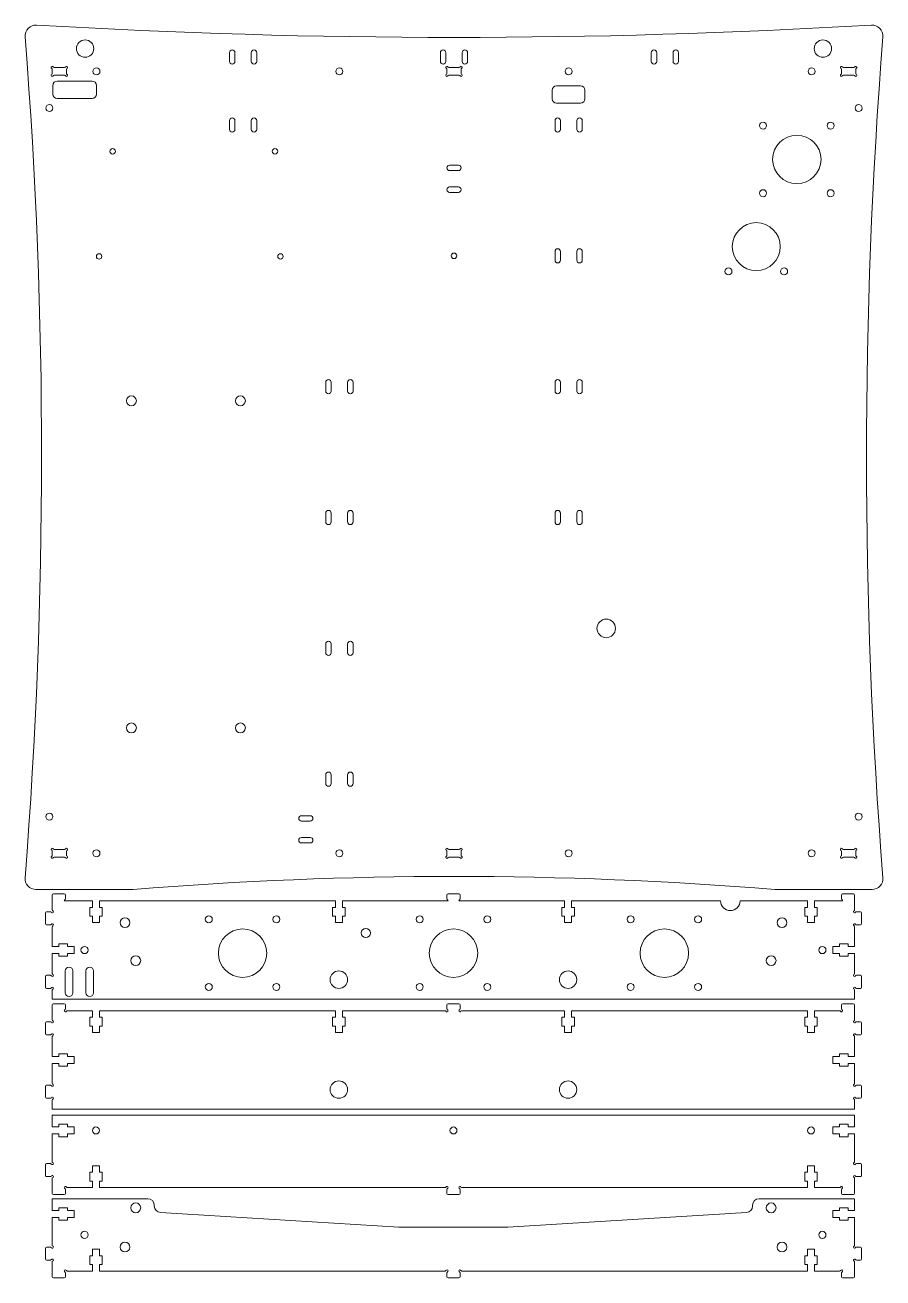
# Model space of a CAD drawing. Header units: millimetres. Extents: x -13 to 780, y -560 to 15.
# Drawn here: x 387 to 780, y -560 to 15 of the extents above; entities that cross this region are included whole.
import ezdxf

# ---------------------------------------------------------------- set-up
doc = ezdxf.new("R2010")
doc.units = ezdxf.units.MM

msp = doc.modelspace()

# ---------------------------------------------------------------- linework, layer by layer
at = {"color": 7, "linetype": 'Continuous', "lineweight": 15}
for p, q in [((480.53, -2), (480.53, 2)), ((483.03, 2), (483.03, -2)), ((490.53, -2), (490.53, 2)), ((493.03, 2), (493.03, -2)), ((577.29, -2), (577.29, 2)), ((579.79, 2), (579.79, -2)), ((587.29, -2), (587.29, 2)), ((589.79, 2), (589.79, -2)), ((674.04, -2), (674.04, 2)), ((676.54, 2), (676.54, -2)), ((684.04, -2), (684.04, 2)), ((686.54, 2), (686.54, -2)), ((399.23, -7.52), (399.23, -5.65)), ((400.1, -4.79), (404.87, -4.79)), ((405.73, -5.65), (405.73, -7.52)), ((580.29, -7.52), (580.29, -5.65)), ((581.15, -4.79), (585.92, -4.79)), ((586.79, -5.65), (586.79, -7.52)), ((761.34, -7.52), (761.34, -5.65)), ((762.21, -4.79), (766.98, -4.79)), ((767.84, -5.65), (767.84, -7.52)), ((404.87, -8.39), (400.1, -8.39)), ((417.49, -11), (401.48, -11)), ((585.92, -8.39), (581.15, -8.39)), ((766.98, -8.39), (762.21, -8.39)), ((399.48, -13), (399.48, -17)), ((419.49, -17), (419.49, -13)), ((628.63, -19.18), (628.63, -15.18)), ((630.63, -13.18), (641.63, -13.18)), ((643.63, -15.18), (643.63, -19.18)), ((401.48, -19), (417.49, -19)), ((641.63, -21.18), (630.63, -21.18)), ((480.53, -33.17), (480.53, -29.18)), ((483.03, -29.18), (483.03, -33.17)), ((490.53, -33.17), (490.53, -29.18)), ((493.03, -29.18), (493.03, -33.17)), ((629.88, -33.17), (629.88, -29.18)), ((632.38, -29.18), (632.38, -33.17)), ((639.88, -33.17), (639.88, -29.18)), ((642.38, -29.18), (642.38, -33.17)), ((581.54, -49.6), (585.54, -49.6)), ((585.54, -52.1), (581.54, -52.1)), ((581.54, -59.6), (585.54, -59.6)), ((585.54, -62.1), (581.54, -62.1)), ((629.88, -93.17), (629.88, -89.17)), ((632.38, -89.17), (632.38, -93.17)), ((639.88, -93.17), (639.88, -89.17)), ((642.38, -89.17), (642.38, -93.17)), ((524.7, -153.18), (524.7, -149.18)), ((527.2, -149.18), (527.2, -153.18)), ((534.7, -153.18), (534.7, -149.18)), ((537.2, -149.18), (537.2, -153.18)), ((629.88, -153.18), (629.88, -149.18)), ((632.38, -149.18), (632.38, -153.18)), ((639.88, -153.18), (639.88, -149.18)), ((642.38, -149.18), (642.38, -153.18)), ((524.7, -213.18), (524.7, -209.18)), ((527.2, -209.18), (527.2, -213.18)), ((534.7, -213.18), (534.7, -209.18)), ((537.2, -209.18), (537.2, -213.18)), ((629.88, -213.18), (629.88, -209.18)), ((632.38, -209.18), (632.38, -213.18)), ((639.88, -213.18), (639.88, -209.18)), ((642.38, -209.18), (642.38, -213.18)), ((524.7, -273.18), (524.7, -269.18)), ((527.2, -269.18), (527.2, -273.18)), ((534.7, -273.18), (534.7, -269.18)), ((537.2, -269.18), (537.2, -273.18)), ((524.7, -333.18), (524.7, -329.18)), ((527.2, -329.18), (527.2, -333.18)), ((534.7, -333.18), (534.7, -329.18)), ((537.2, -329.18), (537.2, -333.18)), ((513.55, -347.91), (517.55, -347.91)), ((517.55, -350.41), (513.55, -350.41)), ((513.55, -357.91), (517.55, -357.91)), ((517.55, -360.41), (513.55, -360.41)), ((399.23, -366.1), (399.23, -364.24)), ((400.1, -363.37), (404.87, -363.37)), ((404.87, -366.97), (400.1, -366.97)), ((405.73, -364.24), (405.73, -366.1)), ((580.29, -366.1), (580.29, -364.24)), ((581.15, -363.37), (585.92, -363.37)), ((585.92, -366.97), (581.15, -366.97)), ((586.79, -364.24), (586.79, -366.1)), ((761.34, -366.1), (761.34, -364.24)), ((762.21, -363.37), (766.98, -363.37)), ((766.98, -366.97), (762.21, -366.97)), ((767.84, -364.24), (767.84, -366.1)), ((391.72, -381.76), (436.31, -381.76)), ((399.24, -391.11), (399.24, -384.3)), ((404.74, -383.8), (399.74, -383.8)), ((405.24, -386.11), (405.24, -384.3)), ((580.3, -384.3), (580.3, -386.11)), ((585.8, -383.8), (580.8, -383.8)), ((586.3, -386.11), (586.3, -384.3)), ((730.77, -381.76), (775.35, -381.76)), ((761.35, -384.3), (761.35, -386.11)), ((766.85, -383.8), (761.85, -383.8)), ((767.35, -384.3), (767.35, -391.11)), ((404.74, -386.97), (417.65, -386.97)), ((416.38, -389.97), (417.65, -389.97)), ((416.38, -393.97), (416.38, -389.97)), ((417.65, -389.97), (417.65, -386.97)), ((420.85, -386.97), (420.85, -389.97)), ((420.85, -386.97), (529.11, -386.97)), ((420.85, -389.97), (422.12, -389.97)), ((422.12, -389.97), (422.12, -393.97)), ((529.11, -389.97), (527.84, -389.97)), ((527.84, -389.97), (527.84, -393.97)), ((529.11, -386.97), (529.11, -389.97)), ((532.31, -389.97), (532.31, -386.97)), ((532.31, -386.97), (580.8, -386.97)), ((533.58, -389.97), (532.31, -389.97)), ((533.58, -393.97), (533.58, -389.97)), ((585.8, -386.97), (634.29, -386.97)), ((634.29, -389.97), (633.02, -389.97)), ((633.02, -389.97), (633.02, -393.97)), ((634.29, -386.97), (634.29, -389.97)), ((637.49, -389.97), (637.49, -386.97)), ((637.49, -386.97), (705.83, -386.97)), ((638.76, -389.97), (637.49, -389.97)), ((638.76, -393.97), (638.76, -389.97)), ((714.83, -386.97), (745.75, -386.97)), ((744.48, -389.97), (745.75, -389.97)), ((744.48, -393.97), (744.48, -389.97)), ((745.75, -389.97), (745.75, -386.97)), ((748.95, -386.97), (748.95, -389.97)), ((748.95, -386.97), (761.85, -386.97)), ((748.95, -389.97), (750.22, -389.97)), ((750.22, -389.97), (750.22, -393.97)), ((396.07, -397.47), (396.07, -392.47)), ((396.57, -391.97), (398.38, -391.97)), ((417.65, -393.97), (416.38, -393.97)), ((417.65, -396.97), (417.65, -393.97)), ((420.85, -393.97), (420.85, -396.97)), ((422.12, -393.97), (420.85, -393.97)), ((527.84, -393.97), (529.11, -393.97)), ((529.11, -393.97), (529.11, -396.97)), ((532.31, -396.97), (532.31, -393.97)), ((532.31, -393.97), (533.58, -393.97)), ((633.02, -393.97), (634.29, -393.97)), ((634.29, -393.97), (634.29, -396.97)), ((637.49, -396.97), (637.49, -393.97)), ((637.49, -393.97), (638.76, -393.97)), ((745.75, -393.97), (744.48, -393.97)), ((745.75, -396.97), (745.75, -393.97)), ((748.95, -393.97), (748.95, -396.97)), ((750.22, -393.97), (748.95, -393.97)), ((770.03, -391.97), (768.22, -391.97)), ((770.53, -397.47), (770.53, -392.47)), ((396.57, -397.97), (398.38, -397.97)), ((399.24, -407.94), (399.24, -398.84)), ((420.85, -396.97), (417.65, -396.97)), ((529.11, -396.97), (532.31, -396.97)), ((634.29, -396.97), (637.49, -396.97)), ((748.95, -396.97), (745.75, -396.97)), ((767.35, -398.84), (767.35, -407.94)), ((770.03, -397.97), (768.22, -397.97)), ((402.24, -407.94), (399.24, -407.94)), ((406.24, -406.67), (402.24, -406.67)), ((402.24, -406.67), (402.24, -407.94)), ((406.24, -407.94), (406.24, -406.67)), ((409.24, -407.94), (406.24, -407.94)), ((409.24, -411.14), (409.24, -407.94)), ((757.35, -407.94), (760.35, -407.94)), ((757.35, -411.14), (757.35, -407.94)), ((760.35, -406.67), (764.35, -406.67)), ((760.35, -407.94), (760.35, -406.67)), ((764.35, -406.67), (764.35, -407.94)), ((764.35, -407.94), (767.35, -407.94)), ((399.24, -420.25), (399.24, -411.14)), ((399.24, -411.14), (402.24, -411.14)), ((402.24, -411.14), (402.24, -412.41)), ((402.24, -412.41), (406.24, -412.41)), ((406.24, -412.41), (406.24, -411.14)), ((406.24, -411.14), (409.24, -411.14)), ((760.35, -411.14), (757.35, -411.14)), ((760.35, -412.41), (760.35, -411.14)), ((764.35, -412.41), (760.35, -412.41)), ((764.35, -411.14), (764.35, -412.41)), ((767.35, -411.14), (764.35, -411.14)), ((767.35, -411.14), (767.35, -420.25)), ((405.19, -429.11), (405.19, -419.11)), ((408.69, -419.11), (408.69, -429.11)), ((414.69, -429.11), (414.69, -419.11)), ((418.19, -419.11), (418.19, -429.11)), ((396.07, -426.61), (396.07, -421.61)), ((396.57, -421.11), (398.38, -421.11)), ((770.03, -421.11), (768.22, -421.11)), ((770.53, -426.61), (770.53, -421.61)), ((396.57, -427.11), (398.38, -427.11)), ((399.24, -432.11), (399.24, -427.98)), ((767.35, -427.98), (767.35, -432.11)), ((770.03, -427.11), (768.22, -427.11)), ((767.35, -432.11), (399.24, -432.11)), ((399.24, -441.52), (399.24, -434.71)), ((404.74, -434.21), (399.74, -434.21)), ((405.24, -436.52), (405.24, -434.71)), ((580.3, -434.71), (580.3, -436.52)), ((585.8, -434.21), (580.8, -434.21)), ((586.3, -436.52), (586.3, -434.71)), ((761.35, -434.71), (761.35, -436.52)), ((766.85, -434.21), (761.85, -434.21)), ((767.35, -434.71), (767.35, -441.52)), ((396.57, -442.39), (398.38, -442.39)), ((406.11, -437.39), (417.65, -437.39)), ((416.38, -440.39), (417.65, -440.39)), ((416.38, -444.39), (416.38, -440.39)), ((417.65, -440.39), (417.65, -437.39)), ((420.85, -437.39), (420.85, -440.39)), ((420.85, -437.39), (529.11, -437.39)), ((420.85, -440.39), (422.12, -440.39)), ((422.12, -440.39), (422.12, -444.39)), ((527.84, -440.39), (527.84, -444.39)), ((529.11, -440.39), (527.84, -440.39)), ((529.11, -437.39), (529.11, -440.39)), ((532.31, -440.39), (532.31, -437.39)), ((532.31, -437.39), (579.43, -437.39)), ((533.58, -440.39), (532.31, -440.39)), ((533.58, -444.39), (533.58, -440.39)), ((587.16, -437.39), (634.29, -437.39)), ((634.29, -440.39), (633.02, -440.39)), ((633.02, -440.39), (633.02, -444.39)), ((634.29, -437.39), (634.29, -440.39)), ((637.49, -440.39), (637.49, -437.39)), ((637.49, -437.39), (745.75, -437.39)), ((638.76, -440.39), (637.49, -440.39)), ((638.76, -444.39), (638.76, -440.39)), ((744.48, -440.39), (745.75, -440.39)), ((744.48, -444.39), (744.48, -440.39)), ((745.75, -440.39), (745.75, -437.39)), ((748.95, -437.39), (748.95, -440.39)), ((748.95, -437.39), (760.49, -437.39)), ((748.95, -440.39), (750.22, -440.39)), ((750.22, -440.39), (750.22, -444.39)), ((770.03, -442.39), (768.22, -442.39)), ((396.07, -447.89), (396.07, -442.89)), ((417.65, -444.39), (416.38, -444.39)), ((417.65, -447.39), (417.65, -444.39)), ((420.85, -447.39), (417.65, -447.39)), ((420.85, -444.39), (420.85, -447.39)), ((422.12, -444.39), (420.85, -444.39)), ((527.84, -444.39), (529.11, -444.39)), ((529.11, -444.39), (529.11, -447.39)), ((529.11, -447.39), (532.31, -447.39)), ((532.31, -447.39), (532.31, -444.39)), ((532.31, -444.39), (533.58, -444.39)), ((633.02, -444.39), (634.29, -444.39)), ((634.29, -444.39), (634.29, -447.39)), ((634.29, -447.39), (637.49, -447.39)), ((637.49, -447.39), (637.49, -444.39)), ((637.49, -444.39), (638.76, -444.39)), ((745.75, -444.39), (744.48, -444.39)), ((745.75, -447.39), (745.75, -444.39)), ((748.95, -447.39), (745.75, -447.39)), ((748.95, -444.39), (748.95, -447.39)), ((750.22, -444.39), (748.95, -444.39)), ((770.53, -447.89), (770.53, -442.89)), ((396.57, -448.39), (398.38, -448.39)), ((399.24, -458.36), (399.24, -449.25)), ((767.35, -449.25), (767.35, -458.36)), ((770.03, -448.39), (768.22, -448.39)), ((402.24, -458.36), (399.24, -458.36)), ((406.24, -457.09), (402.24, -457.09)), ((402.24, -457.09), (402.24, -458.36)), ((406.24, -458.36), (406.24, -457.09)), ((409.24, -458.36), (406.24, -458.36)), ((409.24, -461.56), (409.24, -458.36)), ((757.35, -458.36), (760.35, -458.36)), ((757.35, -461.56), (757.35, -458.36)), ((760.35, -457.09), (764.35, -457.09)), ((760.35, -458.36), (760.35, -457.09)), ((764.35, -457.09), (764.35, -458.36)), ((764.35, -458.36), (767.35, -458.36)), ((399.24, -470.66), (399.24, -461.56)), ((399.24, -461.56), (402.24, -461.56)), ((402.24, -461.56), (402.24, -462.83)), ((402.24, -462.83), (406.24, -462.83)), ((406.24, -462.83), (406.24, -461.56)), ((406.24, -461.56), (409.24, -461.56)), ((760.35, -461.56), (757.35, -461.56)), ((760.35, -462.83), (760.35, -461.56)), ((764.35, -462.83), (760.35, -462.83)), ((764.35, -461.56), (764.35, -462.83)), ((767.35, -461.56), (764.35, -461.56)), ((767.35, -461.56), (767.35, -470.66)), ((396.07, -477.03), (396.07, -472.03)), ((396.57, -471.53), (398.38, -471.53)), ((770.03, -471.53), (768.22, -471.53)), ((770.53, -477.03), (770.53, -472.03)), ((396.57, -477.53), (398.38, -477.53)), ((399.24, -482.53), (399.24, -478.39)), ((767.35, -482.53), (399.24, -482.53)), ((767.35, -478.39), (767.35, -482.53)), ((770.03, -477.53), (768.22, -477.53)), ((399.24, -490.68), (399.24, -485.28)), ((399.24, -485.28), (767.35, -485.28)), ((767.35, -485.28), (767.35, -490.68)), ((402.24, -490.68), (399.24, -490.68)), ((399.24, -506.96), (399.24, -493.88)), ((399.24, -493.88), (402.24, -493.88)), ((406.24, -489.41), (402.24, -489.41)), ((402.24, -489.41), (402.24, -490.68)), ((402.24, -493.88), (402.24, -495.15)), ((406.24, -490.68), (406.24, -489.41)), ((409.24, -490.68), (406.24, -490.68)), ((406.24, -495.15), (406.24, -493.88)), ((406.24, -493.88), (409.24, -493.88)), ((409.24, -493.88), (409.24, -490.68)), ((757.35, -493.88), (757.35, -490.68)), ((757.35, -490.68), (760.35, -490.68)), ((760.35, -493.88), (757.35, -493.88)), ((760.35, -490.68), (760.35, -489.41)), ((760.35, -489.41), (764.35, -489.41)), ((760.35, -495.15), (760.35, -493.88)), ((764.35, -489.41), (764.35, -490.68)), ((764.35, -490.68), (767.35, -490.68)), ((767.35, -493.88), (764.35, -493.88)), ((764.35, -493.88), (764.35, -495.15)), ((767.35, -493.88), (767.35, -506.59)), ((402.24, -495.15), (406.24, -495.15)), ((764.35, -495.15), (760.35, -495.15)), ((396.07, -507.96), (396.07, -512.96)), ((398.38, -507.46), (396.57, -507.46)), ((420.85, -508.46), (417.65, -508.46)), ((417.65, -508.46), (417.65, -511.46)), ((420.85, -511.46), (420.85, -508.46)), ((748.95, -508.46), (745.75, -508.46)), ((745.75, -508.46), (745.75, -511.46)), ((748.95, -511.46), (748.95, -508.46)), ((768.22, -507.46), (770.03, -507.46)), ((770.53, -507.96), (770.53, -512.96)), ((396.57, -513.46), (398.38, -513.46)), ((399.24, -521.13), (399.24, -513.96)), ((417.65, -511.46), (416.38, -511.46)), ((416.38, -511.46), (416.38, -515.46)), ((416.38, -515.46), (417.65, -515.46)), ((417.65, -515.46), (417.65, -518.46)), ((422.12, -511.46), (420.85, -511.46)), ((420.85, -518.46), (420.85, -515.46)), ((420.85, -515.46), (422.12, -515.46)), ((422.12, -515.46), (422.12, -511.46)), ((745.75, -511.46), (744.48, -511.46)), ((744.48, -511.46), (744.48, -515.46)), ((744.48, -515.46), (745.75, -515.46)), ((745.75, -515.46), (745.75, -518.46)), ((750.22, -511.46), (748.95, -511.46)), ((748.95, -518.46), (748.95, -515.46)), ((748.95, -515.46), (750.22, -515.46)), ((750.22, -515.46), (750.22, -511.46)), ((767.35, -514.32), (767.35, -521.13)), ((770.03, -513.46), (768.22, -513.46)), ((404.74, -521.63), (399.74, -521.63)), ((405.24, -519.32), (405.24, -521.13)), ((417.65, -518.46), (406.11, -518.46)), ((579.43, -518.46), (420.85, -518.46)), ((580.3, -521.13), (580.3, -519.32)), ((585.8, -521.63), (580.8, -521.63)), ((586.3, -519.32), (586.3, -521.13)), ((745.75, -518.46), (587.16, -518.46)), ((760.49, -518.46), (748.95, -518.46)), ((761.35, -521.13), (761.35, -519.32)), ((766.85, -521.63), (761.85, -521.63)), ((399.24, -528.96), (399.24, -523.56)), ((399.24, -523.56), (443.04, -523.56)), ((406.24, -527.69), (402.24, -527.69)), ((402.24, -527.69), (402.24, -528.96)), ((406.24, -528.96), (406.24, -527.69)), ((446.04, -526.95), (446.04, -526.56)), ((720.55, -526.56), (720.55, -526.95)), ((723.55, -523.56), (767.35, -523.56)), ((760.35, -527.69), (764.35, -527.69)), ((760.35, -528.96), (760.35, -527.69)), ((764.35, -527.69), (764.35, -528.96)), ((767.35, -523.56), (767.35, -528.96)), ((402.24, -528.96), (399.24, -528.96)), ((399.24, -532.16), (402.24, -532.16)), ((399.24, -545.23), (399.24, -532.16)), ((402.24, -532.16), (402.24, -533.43)), ((402.24, -533.43), (406.24, -533.43)), ((409.24, -528.96), (406.24, -528.96)), ((406.24, -533.43), (406.24, -532.16)), ((406.24, -532.16), (409.24, -532.16)), ((409.24, -532.16), (409.24, -528.96)), ((558.3, -536.59), (448.86, -529.95)), ((717.73, -529.95), (608.3, -536.59)), ((757.35, -528.96), (760.35, -528.96)), ((757.35, -532.16), (757.35, -528.96)), ((760.35, -532.16), (757.35, -532.16)), ((760.35, -533.43), (760.35, -532.16)), ((764.35, -533.43), (760.35, -533.43)), ((764.35, -528.96), (767.35, -528.96)), ((767.35, -532.16), (764.35, -532.16)), ((764.35, -532.16), (764.35, -533.43)), ((767.35, -532.16), (767.35, -544.87)), ((608.3, -536.59), (558.3, -536.59)), ((398.38, -545.73), (396.57, -545.73)), ((768.22, -545.73), (770.03, -545.73)), ((396.07, -546.23), (396.07, -551.23)), ((416.38, -549.73), (417.65, -549.73)), ((416.38, -553.73), (416.38, -549.73)), ((417.65, -546.73), (420.85, -546.73)), ((417.65, -549.73), (417.65, -546.73)), ((420.85, -546.73), (420.85, -549.73)), ((420.85, -549.73), (422.12, -549.73)), ((422.12, -549.73), (422.12, -553.73)), ((744.48, -549.73), (745.75, -549.73)), ((744.48, -553.73), (744.48, -549.73)), ((745.75, -546.73), (748.95, -546.73)), ((745.75, -549.73), (745.75, -546.73)), ((748.95, -546.73), (748.95, -549.73)), ((748.95, -549.73), (750.22, -549.73)), ((750.22, -549.73), (750.22, -553.73)), ((770.53, -546.23), (770.53, -551.23)), ((396.57, -551.73), (398.38, -551.73)), ((399.24, -559.41), (399.24, -552.23)), ((417.65, -556.73), (406.11, -556.73)), ((417.65, -553.73), (416.38, -553.73)), ((417.65, -556.73), (417.65, -553.73)), ((420.85, -553.73), (420.85, -556.73)), ((422.12, -553.73), (420.85, -553.73)), ((579.43, -556.73), (420.85, -556.73)), ((745.75, -556.73), (587.16, -556.73)), ((745.75, -553.73), (744.48, -553.73)), ((745.75, -556.73), (745.75, -553.73)), ((748.95, -553.73), (748.95, -556.73)), ((750.22, -553.73), (748.95, -553.73)), ((760.49, -556.73), (748.95, -556.73)), ((767.35, -552.6), (767.35, -559.41)), ((770.03, -551.73), (768.22, -551.73)), ((404.74, -559.91), (399.74, -559.91)), ((405.24, -557.6), (405.24, -559.41)), ((580.3, -559.41), (580.3, -557.6)), ((585.8, -559.91), (580.8, -559.91)), ((586.3, -557.6), (586.3, -559.41)), ((761.35, -559.41), (761.35, -557.6)), ((766.85, -559.91), (761.85, -559.91))]:
    msp.add_line(p, q, dxfattribs=at)
for centre, radius in [((414.28, 3.88), 4), ((752.79, 3.88), 4), ((419.49, -6.59), 1.6), ((530.95, -6.59), 1.6), ((636.13, -6.59), 1.6), ((747.59, -6.59), 1.6), ((397.9, -23.41), 1.6), ((769.18, -23.41), 1.6), ((725.34, -31.45), 1.6), ((756.34, -31.45), 1.6), ((740.84, -46.95), 11.1), ((426.9, -43.25), 1.25), ((501.4, -43.23), 1.25), ((725.34, -62.45), 1.6), ((756.34, -62.45), 1.6), ((722.24, -86.95), 11), ((420.7, -91.45), 1.25), ((503.9, -91.43), 1.25), ((583.54, -91.17), 1.25), ((709.47, -98.3), 1.6), ((735.01, -98.3), 1.6), ((435.55, -157.66), 2.25), ((485.55, -157.66), 2.25), ((653.38, -262.03), 4.25), ((435.55, -307.66), 2.25), ((485.55, -307.66), 2.25), ((397.9, -348.35), 1.6), ((769.18, -348.35), 1.6), ((419.49, -365.17), 1.6), ((530.95, -365.17), 1.6), ((636.13, -365.17), 1.6), ((747.59, -365.17), 1.6), ((432.55, -396.96), 2.25), ((471.04, -395.46), 1.6), ((502.04, -395.46), 1.6), ((567.8, -395.46), 1.6), ((598.8, -395.46), 1.6), ((664.55, -395.46), 1.6), ((695.55, -395.46), 1.6), ((734.05, -396.96), 2.25), ((486.54, -410.96), 11.1), ((543.08, -401.71), 2.1), ((583.3, -410.96), 11.1), ((680.05, -410.96), 11.1), ((414.04, -409.54), 1.65), ((752.55, -409.54), 1.65), ((437.54, -414.39), 2.25), ((729.05, -414.39), 2.25), ((530.71, -423.11), 4), ((635.89, -423.11), 4), ((471.04, -426.46), 1.6), ((502.04, -426.46), 1.6), ((567.8, -426.46), 1.6), ((598.8, -426.46), 1.6), ((664.55, -426.46), 1.6), ((695.55, -426.46), 1.6), ((530.71, -473.53), 4), ((635.89, -473.53), 4), ((419.24, -492.28), 1.6), ((583.3, -492.28), 1.6), ((747.35, -492.28), 1.6), ((437.54, -527.76), 2.25), ((729.05, -527.76), 2.25), ((414.04, -540.15), 1.65), ((752.55, -540.17), 1.65), ((432.55, -545.76), 2.25), ((734.05, -545.76), 2.25)]:
    msp.add_circle(centre, radius, dxfattribs=at)
for centre, radius, start, end in [((391.75, 9.66), 5, 86.61649, 184.48502), ((583.54, 3253.59), 3244.59, 266.61649, 273.38351), ((775.33, 9.66), 5, 355.51498, 93.38351), ((-2069.32, -183.38), 2463.63, 355.50717, 4.48502), ((3236.4, -183.38), 2463.63, 175.51498, 184.49283), ((481.78, 2), 1.25, 0, 180), ((491.78, 2), 1.25, 0, 180), ((578.54, 2), 1.25, 360, 180), ((588.54, 2), 1.25, 0, 180), ((675.29, 2), 1.25, 360, 180), ((685.29, 2), 1.25, 360, 180), ((399.23, -4.79), 0.5, 30, 240), ((398.73, -5.65), 0.5, 0, 60), ((400.1, -4.29), 0.5, 210, 270), ((404.87, -4.29), 0.5, 270, 330), ((405.73, -4.79), 0.5, 300, 150), ((406.23, -5.65), 0.5, 120, 180), ((481.78, -2), 1.25, 180, 360), ((491.78, -2), 1.25, 180, 0), ((578.54, -2), 1.25, 180, 360), ((580.29, -4.79), 0.5, 30, 240), ((579.79, -5.65), 0.5, 0, 60), ((581.15, -4.29), 0.5, 210, 270), ((585.92, -4.29), 0.5, 270, 330), ((586.79, -4.79), 0.5, 300, 150), ((587.29, -5.65), 0.5, 120, 180), ((588.54, -2), 1.25, 180, 360), ((675.29, -2), 1.25, 180, 360), ((685.29, -2), 1.25, 180, 0), ((761.34, -4.79), 0.5, 30, 240), ((760.84, -5.65), 0.5, 360, 60), ((762.21, -4.29), 0.5, 210, 270), ((766.98, -4.29), 0.5, 270, 330), ((767.84, -4.79), 0.5, 300, 150), ((768.34, -5.65), 0.5, 120, 180), ((399.23, -8.39), 0.5, 120, 330), ((398.73, -7.52), 0.5, 300, 360), ((401.48, -13), 2, 90, 180), ((400.1, -8.89), 0.5, 90, 150), ((404.87, -8.89), 0.5, 30, 90), ((405.73, -8.39), 0.5, 210, 60), ((406.23, -7.52), 0.5, 180, 240), ((417.49, -13), 2, 360, 90), ((580.29, -8.39), 0.5, 120, 330), ((579.79, -7.52), 0.5, 300, 0), ((581.15, -8.89), 0.5, 90, 150), ((585.92, -8.89), 0.5, 30, 90), ((586.79, -8.39), 0.5, 210, 60), ((587.29, -7.52), 0.5, 180, 240), ((761.34, -8.39), 0.5, 120, 330), ((760.84, -7.52), 0.5, 300, 0), ((762.21, -8.89), 0.5, 90, 150), ((766.98, -8.89), 0.5, 30, 90), ((767.84, -8.39), 0.5, 210, 60), ((768.34, -7.52), 0.5, 180, 240), ((401.48, -17), 2, 180, 270), ((417.49, -17), 2, 270, 0), ((630.63, -15.18), 2, 90, 180), ((641.63, -15.18), 2, 0, 90), ((630.63, -19.18), 2, 180, 270), ((641.63, -19.18), 2, 270, 0), ((481.78, -29.18), 1.25, 360, 180), ((491.78, -29.18), 1.25, 0, 180), ((631.13, -29.18), 1.25, 0, 180), ((641.13, -29.18), 1.25, 0, 180), ((481.78, -33.17), 1.25, 180, 360), ((491.78, -33.17), 1.25, 180, 0), ((631.13, -33.17), 1.25, 180, 0), ((641.13, -33.17), 1.25, 180, 360), ((581.54, -50.85), 1.25, 90, 270), ((585.54, -50.85), 1.25, 270, 90), ((581.54, -60.85), 1.25, 90, 270), ((585.54, -60.85), 1.25, 270, 90), ((631.13, -89.17), 1.25, 0, 180), ((641.13, -89.17), 1.25, 0, 180), ((631.13, -93.17), 1.25, 180, 0), ((641.13, -93.17), 1.25, 180, 360), ((525.95, -149.18), 1.25, 0, 180), ((535.95, -149.18), 1.25, 0, 180), ((631.13, -149.18), 1.25, 0, 180), ((641.13, -149.18), 1.25, 0, 180), ((525.95, -153.18), 1.25, 180, 360), ((535.95, -153.18), 1.25, 180, 0), ((631.13, -153.18), 1.25, 180, 0), ((641.13, -153.18), 1.25, 180, 0), ((525.95, -209.18), 1.25, 0, 180), ((535.95, -209.18), 1.25, 0, 180), ((631.13, -209.18), 1.25, 0, 180), ((641.13, -209.18), 1.25, 0, 180), ((525.95, -213.18), 1.25, 180, 0), ((535.95, -213.18), 1.25, 180, 0), ((631.13, -213.18), 1.25, 180, 0), ((641.13, -213.18), 1.25, 180, 0), ((525.95, -269.18), 1.25, 360, 180), ((535.95, -269.18), 1.25, 360, 180), ((525.95, -273.18), 1.25, 180, 360), ((535.95, -273.18), 1.25, 180, 0), ((525.95, -329.18), 1.25, 0, 180), ((525.95, -333.18), 1.25, 180, 0), ((535.95, -329.18), 1.25, 0, 180), ((535.95, -333.18), 1.25, 180, 0), ((513.55, -349.16), 1.25, 90, 270), ((517.55, -349.16), 1.25, 270, 90), ((513.55, -359.16), 1.25, 90, 270), ((517.55, -359.16), 1.25, 270, 90), ((399.23, -363.37), 0.5, 30, 240), ((399.23, -366.97), 0.5, 120, 330), ((398.73, -364.24), 0.5, 0, 60), ((398.73, -366.1), 0.5, 300, 360), ((400.1, -362.87), 0.5, 210, 270), ((400.1, -367.47), 0.5, 90, 150), ((404.87, -362.87), 0.5, 270, 330), ((404.87, -367.47), 0.5, 30, 90), ((405.73, -363.37), 0.5, 300, 150), ((405.73, -366.97), 0.5, 210, 60), ((406.23, -364.24), 0.5, 120, 180), ((406.23, -366.1), 0.5, 180, 240), ((580.29, -363.37), 0.5, 30, 240), ((580.29, -366.97), 0.5, 120, 330), ((579.79, -364.24), 0.5, 0, 60), ((579.79, -366.1), 0.5, 300, 0), ((581.15, -362.87), 0.5, 210, 270), ((581.15, -367.47), 0.5, 90, 150), ((585.92, -362.87), 0.5, 270, 330), ((585.92, -367.47), 0.5, 30, 90), ((586.79, -363.37), 0.5, 300, 150), ((586.79, -366.97), 0.5, 210, 60), ((587.29, -364.24), 0.5, 120, 180), ((587.29, -366.1), 0.5, 180, 240), ((761.34, -363.37), 0.5, 30, 240), ((761.34, -366.97), 0.5, 120, 330), ((760.84, -364.24), 0.5, 360, 60), ((760.84, -366.1), 0.5, 300, 0), ((762.21, -362.87), 0.5, 210, 270), ((762.21, -367.47), 0.5, 90, 150), ((766.98, -362.87), 0.5, 270, 330), ((766.98, -367.47), 0.5, 30, 90), ((767.84, -363.37), 0.5, 300, 150), ((767.84, -366.97), 0.5, 210, 60), ((768.34, -364.24), 0.5, 120, 180), ((768.34, -366.1), 0.5, 180, 240), ((391.72, -376.76), 5, 175.50717, 270), ((583.54, -2185.11), 1809.35, 85.33264, 94.66736), ((775.35, -376.76), 5, 270, 4.49283), ((399.74, -384.3), 0.5, 90, 180), ((404.74, -384.3), 0.5, 360, 90), ((580.8, -384.3), 0.5, 90, 180), ((585.8, -384.3), 0.5, 360, 90), ((761.85, -384.3), 0.5, 90, 180), ((766.85, -384.3), 0.5, 360, 90), ((405.24, -386.97), 0.5, 120, 180), ((404.74, -386.11), 0.5, 300, 360), ((580.8, -386.11), 0.5, 180, 240), ((580.3, -386.97), 0.5, 360, 60), ((586.3, -386.97), 0.5, 120, 180), ((585.8, -386.11), 0.5, 300, 0), ((710.33, -386.97), 4.5, 180, 0), ((761.85, -386.11), 0.5, 180, 240), ((761.35, -386.97), 0.5, 0, 60), ((396.57, -392.47), 0.5, 90, 180), ((398.38, -392.47), 0.5, 30, 90), ((399.24, -391.97), 0.5, 210, 60), ((399.74, -391.11), 0.5, 180, 240), ((767.35, -391.97), 0.5, 120, 330), ((766.85, -391.11), 0.5, 300, 360), ((768.22, -392.47), 0.5, 90, 150), ((770.03, -392.47), 0.5, 0, 90), ((396.57, -397.47), 0.5, 180, 270), ((398.38, -397.47), 0.5, 270, 330), ((399.24, -397.97), 0.5, 300, 150), ((399.74, -398.84), 0.5, 120, 180), ((767.35, -397.97), 0.5, 30, 240), ((766.85, -398.84), 0.5, 0, 60), ((768.22, -397.47), 0.5, 210, 270), ((770.03, -397.47), 0.5, 270, 0), ((406.94, -419.11), 1.75, 0, 180), ((416.44, -419.11), 1.75, 0, 180), ((396.57, -421.61), 0.5, 90, 180), ((398.38, -421.61), 0.5, 30, 90), ((399.24, -421.11), 0.5, 210, 60), ((399.74, -420.25), 0.5, 180, 240), ((767.35, -421.11), 0.5, 120, 330), ((766.85, -420.25), 0.5, 300, 0), ((768.22, -421.61), 0.5, 90, 150), ((770.03, -421.61), 0.5, 0, 90), ((396.57, -426.61), 0.5, 180, 270), ((398.38, -426.61), 0.5, 270, 330), ((399.24, -427.11), 0.5, 300, 150), ((399.74, -427.98), 0.5, 120, 180), ((406.94, -429.11), 1.75, 180, 0), ((416.44, -429.11), 1.75, 180, 360), ((767.35, -427.11), 0.5, 30, 240), ((766.85, -427.98), 0.5, 0, 60), ((768.22, -426.61), 0.5, 210, 270), ((770.03, -426.61), 0.5, 270, 0), ((399.74, -434.71), 0.5, 90, 180), ((404.74, -434.71), 0.5, 360, 90), ((404.74, -436.52), 0.5, 300, 360), ((580.8, -434.71), 0.5, 90, 180), ((580.8, -436.52), 0.5, 180, 240), ((585.8, -434.71), 0.5, 0, 90), ((585.8, -436.52), 0.5, 300, 360), ((761.85, -434.71), 0.5, 90, 180), ((761.85, -436.52), 0.5, 180, 240), ((766.85, -434.71), 0.5, 360, 90), ((396.57, -442.89), 0.5, 90, 180), ((398.38, -442.89), 0.5, 30, 90), ((399.24, -442.39), 0.5, 210, 60), ((399.74, -441.52), 0.5, 180, 240), ((405.24, -437.39), 0.5, 120, 330), ((406.11, -437.89), 0.5, 90, 150), ((579.43, -437.89), 0.5, 30, 90), ((580.3, -437.39), 0.5, 210, 60), ((586.3, -437.39), 0.5, 120, 330), ((587.16, -437.89), 0.5, 90, 150), ((760.49, -437.89), 0.5, 30, 90), ((761.35, -437.39), 0.5, 210, 60), ((767.35, -442.39), 0.5, 120, 330), ((766.85, -441.52), 0.5, 300, 360), ((768.22, -442.89), 0.5, 90, 150), ((770.03, -442.89), 0.5, 0, 90), ((396.57, -447.89), 0.5, 180, 270), ((398.38, -447.89), 0.5, 270, 330), ((399.24, -448.39), 0.5, 300, 150), ((767.35, -448.39), 0.5, 30, 240), ((768.22, -447.89), 0.5, 210, 270), ((770.03, -447.89), 0.5, 270, 0), ((399.74, -449.25), 0.5, 120, 180), ((766.85, -449.25), 0.5, 0, 60), ((399.24, -471.53), 0.5, 210, 60), ((399.74, -470.66), 0.5, 180, 240), ((767.35, -471.53), 0.5, 120, 330), ((766.85, -470.66), 0.5, 300, 360), ((396.57, -472.03), 0.5, 90, 180), ((398.38, -472.03), 0.5, 30, 90), ((768.22, -472.03), 0.5, 90, 150), ((770.03, -472.03), 0.5, 0, 90), ((396.57, -477.03), 0.5, 180, 270), ((398.38, -477.03), 0.5, 270, 330), ((399.24, -477.53), 0.5, 300, 150), ((399.74, -478.39), 0.5, 120, 180), ((767.35, -477.53), 0.5, 30, 240), ((766.85, -478.39), 0.5, 0, 60), ((768.22, -477.03), 0.5, 210, 270), ((770.03, -477.03), 0.5, 270, 0), ((396.57, -507.96), 0.5, 90, 180), ((398.38, -507.96), 0.5, 30, 90), ((399.24, -507.46), 0.5, 210, 90), ((767.35, -507.46), 0.5, 120, 330), ((766.85, -506.59), 0.5, 300, 360), ((768.22, -507.96), 0.5, 90, 150), ((770.03, -507.96), 0.5, 360, 90), ((396.57, -512.96), 0.5, 180, 270), ((398.38, -512.96), 0.5, 270, 330), ((399.24, -513.46), 0.5, 270, 150), ((767.35, -513.46), 0.5, 30, 240), ((766.85, -514.32), 0.5, 360, 60), ((768.22, -512.96), 0.5, 210, 270), ((770.03, -512.96), 0.5, 270, 0), ((399.74, -521.13), 0.5, 180, 270), ((405.24, -518.46), 0.5, 30, 240), ((404.74, -521.13), 0.5, 270, 0), ((404.74, -519.32), 0.5, 0, 60), ((406.11, -517.96), 0.5, 210, 270), ((579.43, -517.96), 0.5, 270, 330), ((580.3, -518.46), 0.5, 300, 150), ((580.8, -519.32), 0.5, 120, 180), ((580.8, -521.13), 0.5, 180, 270), ((586.3, -518.46), 0.5, 30, 240), ((585.8, -521.13), 0.5, 270, 0), ((585.8, -519.32), 0.5, 0, 60), ((587.16, -517.96), 0.5, 210, 270), ((760.49, -517.96), 0.5, 270, 330), ((761.35, -518.46), 0.5, 300, 150), ((761.85, -519.32), 0.5, 120, 180), ((761.85, -521.13), 0.5, 180, 270), ((766.85, -521.13), 0.5, 270, 0), ((443.04, -526.56), 3, 0, 90), ((449.04, -526.95), 3, 180, 266.52596), ((717.55, -526.95), 3, 273.47404, 0), ((723.55, -526.56), 3, 90, 180), ((396.57, -546.23), 0.5, 90, 180), ((398.38, -546.23), 0.5, 30, 90), ((399.24, -545.73), 0.5, 210, 90), ((767.35, -545.73), 0.5, 120, 330), ((766.85, -544.87), 0.5, 300, 360), ((768.22, -546.23), 0.5, 90, 150), ((770.03, -546.23), 0.5, 360, 90), ((396.57, -551.23), 0.5, 180, 270), ((398.38, -551.23), 0.5, 270, 330), ((399.24, -551.73), 0.5, 270, 150), ((767.35, -551.73), 0.5, 30, 240), ((768.22, -551.23), 0.5, 210, 270), ((770.03, -551.23), 0.5, 270, 0), ((405.24, -556.73), 0.5, 30, 240), ((404.74, -557.6), 0.5, 0, 60), ((406.11, -556.23), 0.5, 210, 270), ((579.43, -556.23), 0.5, 270, 330), ((580.3, -556.73), 0.5, 300, 150), ((580.8, -557.6), 0.5, 120, 180), ((586.3, -556.73), 0.5, 30, 240), ((585.8, -557.6), 0.5, 360, 60), ((587.16, -556.23), 0.5, 210, 270), ((760.49, -556.23), 0.5, 270, 330), ((761.35, -556.73), 0.5, 300, 150), ((761.85, -557.6), 0.5, 120, 180), ((766.85, -552.6), 0.5, 360, 60), ((399.74, -559.41), 0.5, 180, 270), ((404.74, -559.41), 0.5, 270, 360), ((580.8, -559.41), 0.5, 180, 270), ((585.8, -559.41), 0.5, 270, 0), ((761.85, -559.41), 0.5, 180, 270), ((766.85, -559.41), 0.5, 270, 0)]:
    msp.add_arc(centre, radius, start, end, dxfattribs=at)

doc.saveas('drawing.dxf')
